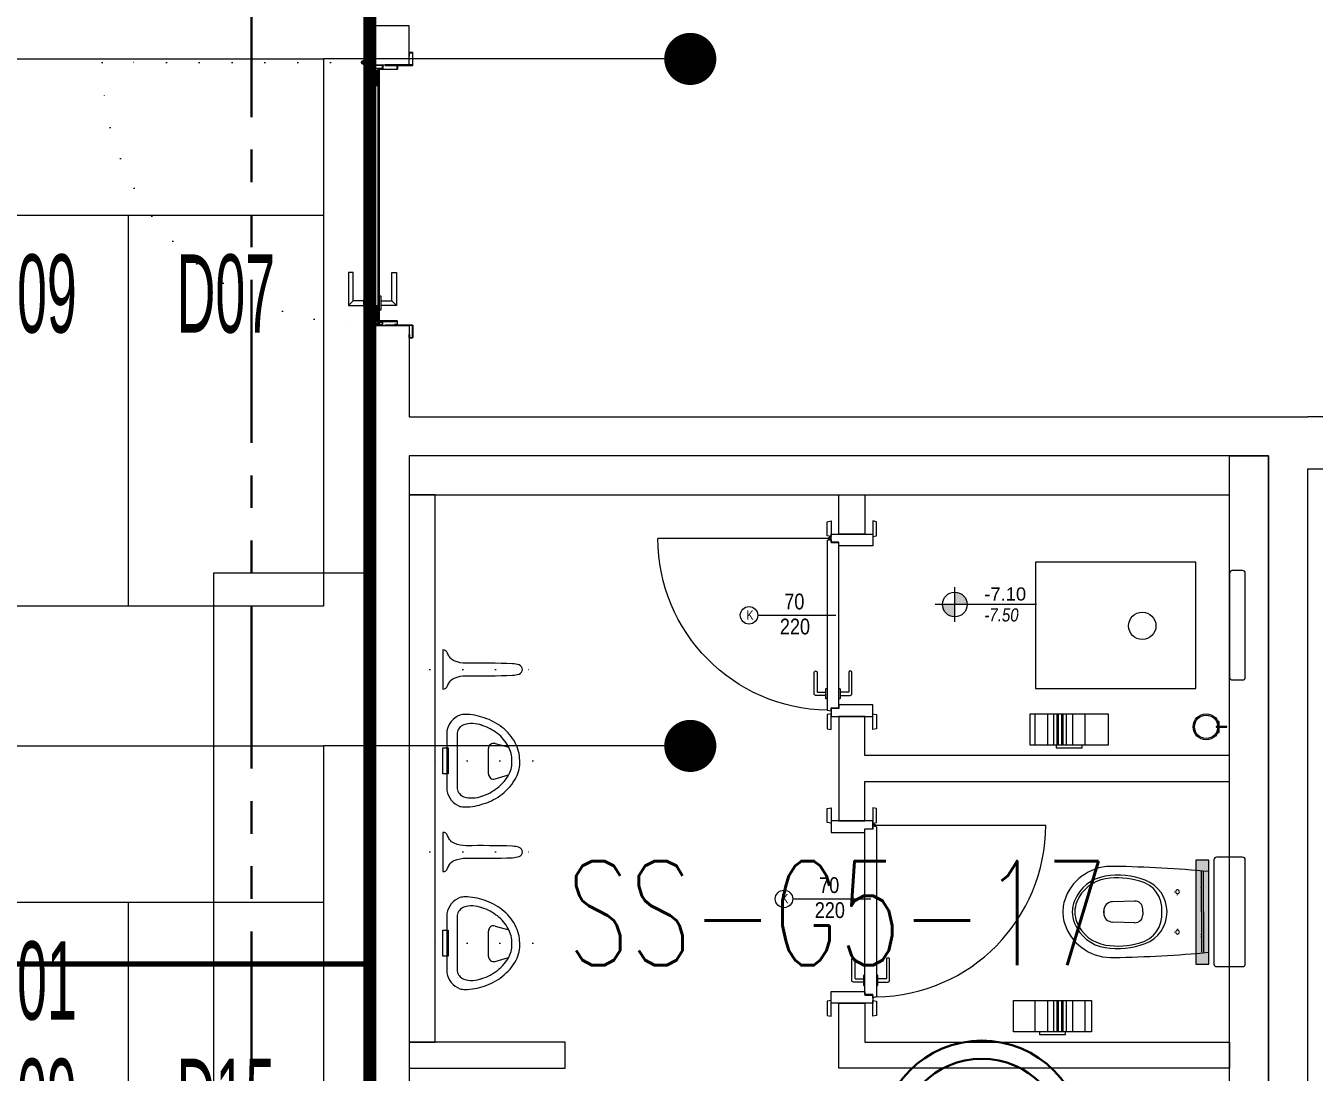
# Model space of a CAD drawing. Header units: metres. Extents: x -13545 to 152404, y -11890 to 28436.
# Drawn here: x 59527.9 to 60022.5, y 2798.5 to 3200 of the extents above; entities that cross this region are included whole.
import ezdxf
from ezdxf.enums import TextEntityAlignment as Align

# ---------------------------------------------------------------- set-up
doc = ezdxf.new("R2010")
doc.units = ezdxf.units.M
doc.header["$LTSCALE"] = 100
doc.header["$MEASUREMENT"] = 0
for name, pattern in [('DOT2', [0.125, 0, -0.125]), ('HIDDEN', [0.375, 0.25, -0.125]), ('PHANTOM2', [1.25, 0.625, -0.125, 0.125, -0.125, 0.125, -0.125])]:
    doc.linetypes.add(name, pattern=pattern)
doc.layers.get('0').update_dxf_attribs({"color": 9, "lineweight": 9})
for name, color, linetype, lineweight in [('00', 9, 'Continuous', 9), ('05', 9, 'Continuous', 9), ('05V', 9, 'Continuous', 9), ('06B', 9, 'Continuous', 9), ('06D', 9, 'Continuous', 9), ('10', 9, 'Continuous', 9), ('20', 9, 'DOT2', 9), ('21', 9, 'Continuous', 9), ('21_mahal200', 9, 'Continuous', 9), ('E-3W ACİL ANONS İÇİN HOPARLÖR (GÖMME) (YANGINA DAYANIKLI)', 7, 'Continuous', 30), ('E-KABLO', 7, 'Continuous', 30), ('E-YAZI', 7, 'Continuous', 30), ('Kapı', 204, 'Continuous', 9), ('KARA SIVA', 4, 'Continuous', 9), ('PLASTİK BOYA', 30, 'Continuous', 9), ('TEFRİŞ', 9, 'Continuous', 9)]:
    doc.layers.add(name, color=color, linetype=linetype, lineweight=lineweight)
doc.styles.add('Arial', font='arial.ttf', dxfattribs={"height": 2.5})
doc.styles.add('ILGAZ', font='txttw.shx')
doc.styles.add('MuuM_TEXT-ITALIC', font='ARIALNI.TTF')
doc.styles.add('MuuM_TEXT-STANDART', font='ARIALN.TTF')
doc.dimstyles.new('MuuM_DIM200', dxfattribs={"dimscale": 20, "dimtxt": 2, "dimasz": 1, "dimexe": 1, "dimexo": 1, "dimgap": 1, "dimtad": 1, "dimdec": 1, "dimrnd": 0.5, "dimdsep": 46, "dimtxsty": 'MuuM_TEXT-STANDART', "dimblk": 'ARCHTICK', "dimcen": 0, "dimdle": 0.15, "dimclrd": 256, "dimclre": 256, "dimclrt": 256, "dimadec": 0, "dimazin": 0, "dimtfac": 5, "dimtdec": 1, "dimtix": 1, "dimtmove": 2, "dimatfit": 3, "dimldrblk": 'DOT', "dimfxl": 3, "dimfxlon": 1, "dimtolj": 1, "dimlwd": -1, "dimlwe": -1, "dimarcsym": 0})

# ---------------------------------------------------------------- blocks, each defined once
blk = doc.blocks.new('100_3W ACİL ANONS İÇİN HOPARLÖR (GÖMME) (YANGINA DAYANIKLI)')
at = {"layer": 'E-3W ACİL ANONS İÇİN HOPARLÖR (GÖMME) (YANGINA DAYANIKLI)', "color": 4}
for p, q in [((-0.632, 0.474), (1.58, 1.106)), ((1.58, -1.106), (1.58, 1.106)), ((-1.58, -0.79), (-1.58, 0.79)), ((-1.58, 0.79), (-0.632, 0.79)), ((-0.632, 0.79), (-0.632, -0.79)), ((-0.632, -0.474), (1.58, -1.106)), ((-0.632, -0.79), (-1.58, -0.79))]:
    blk.add_line(p, q, dxfattribs=at)
at = {"layer": 'E-3W ACİL ANONS İÇİN HOPARLÖR (GÖMME) (YANGINA DAYANIKLI)', "color": 3}
for radius in [2.796, 2.296]:
    blk.add_circle((0, 0), radius, dxfattribs=at)
at = {"layer": 'E-3W ACİL ANONS İÇİN HOPARLÖR (GÖMME) (YANGINA DAYANIKLI)', "color": 4}
blk.add_solid([(-1.58, 0.79), (-0.632, 0.79), (-1.58, -0.79), (-0.632, -0.79)], dxfattribs=at)
blk = doc.blocks.new('p-işyeri')
at = {"color": 0, "const_width": 2}
blk.add_lwpolyline([(200, 0), (200, 700), (-200, 700), (-200, 0)], close=True, dxfattribs=at)
blk = doc.blocks.new('gr-p-barel kilitli kapı kolu')
at = {"flags": 128}
for points in [[(-0.9, 0.8), (-0.9, 4.9), (-11.7, 4.9), (-11.7, 6.7), (0.9, 6.7), (0.9, 0.8)], [(-0.8, 5), (0.8, 6.6)]]:
    blk.add_lwpolyline(points, dxfattribs=at)
blk.add_lwpolyline([(-2.75, 0), (-2.75, 0.7), (2.75, 0.7), (2.75, 0)])
blk.add_lwpolyline([(-1.3, 0.7), (1.3, 0.7), (1.3, 0.8), (-1.3, 0.8)], close=True)
blk = doc.blocks.new('prf-scr2')
at = {"linetype": 'DOT2', "ltscale": 10}
blk.add_line((0, 0.19), (0, -1.06), dxfattribs=at)
for p, q in [((0.09, -0.24), (-0.09, -0.2)), ((-0.09, -0.24), (0.09, -0.28)), ((0.09, -0.32), (-0.09, -0.28)), ((-0.09, -0.32), (0.09, -0.36)), ((0.09, -0.4), (-0.09, -0.36)), ((-0.09, -0.4), (0.09, -0.44)), ((0.09, -0.48), (-0.09, -0.44)), ((-0.09, -0.48), (0.09, -0.52)), ((0.09, -0.56), (-0.09, -0.52)), ((-0.09, -0.56), (0.09, -0.6)), ((0.09, -0.64), (-0.09, -0.6)), ((-0.09, -0.64), (0.09, -0.68)), ((0.09, -0.72), (-0.09, -0.68)), ((-0.09, -0.72), (0.09, -0.76)), ((0.06, -0.84), (-0.08, -0.76)), ((-0.07, -0.8), (0.06, -0.84)), ((0.09, -0.17), (0, -0.15)), ((0, -0.18), (0.09, -0.2))]:
    blk.add_line(p, q)
blk.add_lwpolyline([(0.23, 0), (-0.23, 0), (-0.23, -0.01), (-0.12, -0.14), (0.12, -0.14), (0.23, -0.01), (0.23, 0)], close=True)
for points in [[(0.23, -0.01), (-0.23, -0.01)], [(-0.09, -0.14), (-0.09, -0.2), (-0.12, -0.22), (-0.12, -0.23), (-0.09, -0.24), (-0.09, -0.28), (-0.12, -0.3), (-0.12, -0.31), (-0.09, -0.32), (-0.09, -0.36), (-0.12, -0.38), (-0.12, -0.39), (-0.09, -0.4), (-0.09, -0.44), (-0.12, -0.46), (-0.12, -0.46), (-0.09, -0.48), (-0.09, -0.52), (-0.12, -0.54), (-0.12, -0.54), (-0.09, -0.56), (-0.09, -0.6), (-0.12, -0.62), (-0.12, -0.62), (-0.09, -0.64), (-0.09, -0.68), (-0.12, -0.69), (-0.12, -0.7), (-0.09, -0.72), (-0.09, -0.73), (-0.08, -0.76), (-0.1, -0.77), (-0.1, -0.78), (-0.07, -0.8), (-0.01, -0.94), (0, -0.95), (0.01, -0.94), (0.08, -0.76), (0.09, -0.76), (0.12, -0.74), (0.12, -0.73), (0.09, -0.72), (0.09, -0.68), (0.12, -0.66), (0.12, -0.66), (0.09, -0.64), (0.09, -0.6), (0.12, -0.58), (0.12, -0.58), (0.09, -0.56), (0.09, -0.52), (0.12, -0.5), (0.12, -0.5), (0.09, -0.48), (0.09, -0.44), (0.12, -0.43), (0.12, -0.42), (0.09, -0.4), (0.09, -0.36), (0.12, -0.35), (0.12, -0.34), (0.09, -0.32), (0.09, -0.28), (0.12, -0.27), (0.12, -0.26), (0.09, -0.24), (0.09, -0.2), (0.12, -0.19), (0.12, -0.18), (0.09, -0.17), (0.09, -0.14)]]:
    blk.add_lwpolyline(points)
blk = doc.blocks.new('K-SAC-01')
at = {"layer": '10'}
for points in [[(-4.6, 16.2, -0.414214), (-4.5, 16.3), (-0.1, 16.3, -0.414214), (0, 16.2), (0, 5.9), (0.2, 5.9), (0.2, 16.2, 0.414214), (-0.1, 16.5), (-4.5, 16.5, 0.414214), (-4.8, 16.2), (-4.8, 15.3, 0.414214), (-4.5, 15), (-3.4, 15), (-3.4, 15.2), (-4.5, 15.2, -0.414214), (-4.6, 15.3)], [(104.6, 16.2, 0.414214), (104.5, 16.3), (100.1, 16.3, 0.414214), (100, 16.2), (100, 5.9), (99.8, 5.9), (99.8, 16.2, -0.414214), (100.1, 16.5), (104.5, 16.5, -0.414214), (104.8, 16.2), (104.8, 15.3, -0.414214), (104.5, 15), (103.4, 15), (103.4, 15.2), (104.5, 15.2, 0.414214), (104.6, 15.3)], [(0.2, 10.3, -0.414214), (0.5, 10.6), (1.5, 10.6, -0.414214), (1.8, 10.3), (1.8, 3.9, -0.414214), (1.5, 3.6, -0.414214), (1.2, 3.9), (1.2, 4.8), (0.2, 4.8), (0.2, -1.2, -0.414214), (-0.1, -1.5), (-4.5, -1.5, -0.414214), (-4.8, -1.2), (-4.8, -0.3, -0.414214), (-4.5, 0), (-3.4, 0), (-3.4, -0.2), (-4.5, -0.2, 0.414214), (-4.6, -0.3), (-4.6, -1.2, 0.414214), (-4.5, -1.3), (-0.1, -1.3, 0.414214), (0, -1.2), (0, 5), (1.4, 5), (1.4, 3.9, 0.414214), (1.5, 3.8, 0.414214), (1.6, 3.9), (1.6, 10.3, 0.414214), (1.5, 10.4), (0.5, 10.4, 0.414214), (0.4, 10.3), (0.4, 9.4), (0.2, 9.4)], [(99.8, 10.3, 0.414214), (99.5, 10.6), (98.5, 10.6, 0.414214), (98.2, 10.3), (98.2, 3.9, 0.414214), (98.5, 3.6, 0.414214), (98.8, 3.9), (98.8, 4.8), (99.8, 4.8), (99.8, -1.2, 0.414214), (100.1, -1.5), (104.5, -1.5, 0.414214), (104.8, -1.2), (104.8, -0.3, 0.414214), (104.5, 0), (103.4, 0), (103.4, -0.2), (104.5, -0.2, -0.414214), (104.6, -0.3), (104.6, -1.2, -0.414214), (104.5, -1.3), (100.1, -1.3, -0.414214), (100, -1.2), (100, 5), (98.6, 5), (98.6, 3.9, -0.414214), (98.5, 3.8, -0.414214), (98.4, 3.9), (98.4, 10.3, -0.414214), (98.5, 10.4), (99.5, 10.4, -0.414214), (99.6, 10.3), (99.6, 9.4), (99.8, 9.4)], [(-0.38, -2.01), (1, -1.37), (1, 1.5), (1.2, 1.5), (1.2, -1.5), (-0.27, -2.18, -14.796002)]]:
    blk.add_lwpolyline(points, format="xyb", close=True, dxfattribs=at)
for points in [[(98.8, 0.15), (98.8, 2.15), (99.1, 2.15), (99.1, 3.19), (1.5, 3.19), (1.5, 2.15), (1.8, 2.15), (1.8, 0.15), (1.5, 0.15), (1.5, 1.85), (1.2, 1.85), (1.2, 3.49), (99.4, 3.49), (99.4, 1.85), (99.1, 1.85), (99.1, 0.15)], [(98.8, 2.15), (98.8, 0.15), (99.4, 0.15), (99.4, -1.5), (1.2, -1.5), (1.2, 0.15), (1.8, 0.15), (1.8, 2.15), (2.1, 2.15), (2.1, -0.15), (1.5, -0.15), (1.5, -1.2), (99.1, -1.2), (99.1, -0.15), (98.5, -0.15), (98.5, 2.15), (98.8, 2.15)]]:
    blk.add_lwpolyline(points, dxfattribs=at)
for points in [[(2.1, 3), (8.1, 3), (8.1, -1), (2.1, -1)], [(2.4, 2.7), (7.8, 2.7), (7.8, -0.7), (2.4, -0.7)], [(98.5, 3), (92.5, 3), (92.5, -1), (98.5, -1)], [(98.2, 2.7), (92.8, 2.7), (92.8, -0.7), (98.2, -0.7)]]:
    blk.add_lwpolyline(points, close=True, dxfattribs=at)
blk.add_circle((-0.95, -2.5), 0.55, dxfattribs=at)
at = {"layer": '20', "linetype": 'HIDDEN'}
for points in [[(-0.2, -1.3), (-0.2, 0), (-1.7, 0), (-1.7, -1.3)], [(-0.4, -1.99), (-0.4, -0.2), (-1.5, -0.2), (-1.5, -1.99)]]:
    blk.add_lwpolyline(points, dxfattribs=at)
at = {"layer": '20'}
blk.add_lwpolyline([(-0.95, -2.5), (-0.95, -102.85)], dxfattribs=at)
blk.add_arc((-0.95, -2.5), 100.35, 270, 1.5131, dxfattribs=at)
at = {"layer": '06B'}
blk.add_blockref('gr-p-barel kilitli kapı kolu', (91.4, 3.51), dxfattribs=at)
at = {"layer": '06B', "xscale": -1, "rotation": 180}
blk.add_blockref('gr-p-barel kilitli kapı kolu', (91.4, -1.51), dxfattribs=at)
at = {"layer": '10', "xscale": -1, "rotation": 90}
blk.add_blockref('prf-scr2', (1.5, 1), dxfattribs=at)
at = {"layer": '10', "rotation": 270}
blk.add_blockref('prf-scr2', (99.1, 1.22), dxfattribs=at)
blk = doc.blocks.new('p-birim')
blk.add_lwpolyline([(0, 0), (1, 0), (1, 1), (0, 1)], close=True)
blk = doc.blocks.new('_ArchTick')
at = {"color": 0, "linetype": 'ByBlock', "const_width": 0.15}
blk.add_lwpolyline([(-0.5, -0.5), (0.5, 0.5)], dxfattribs=at)
blk = doc.blocks.new('_Dot')
at = {"color": 0, "linetype": 'ByBlock', "lineweight": -2}
blk.add_line((-0.5, 0), (-1, 0), dxfattribs=at)
at = {"color": 0, "linetype": 'ByBlock', "const_width": 0.5}
blk.add_lwpolyline([(-0.25, 0, 1), (0.25, 0, 1)], format="xyb", close=True, dxfattribs=at)
blk = doc.blocks.new('0_roomno2')
blk.add_lwpolyline([(19.375, -10.5), (0, -10.5), (0, 0), (19.375, 0)], close=True)
for points in [[(0, -3), (19.375, -3)], [(8.125, -3), (8.125, -10.5)], [(11.875, -3), (11.875, -10.5)], [(15.625, -3), (15.625, -10.5)], [(0, -6.75), (8.125, -6.75)]]:
    blk.add_lwpolyline(points)
at = {"style": 'MuuM_TEXT-STANDART', "width": 0.6}
blk.add_text('H:', height=1.5, dxfattribs=at).set_placement((0.35, -8.608), align=Align.MIDDLE_LEFT)
at = {"style": 'Arial'}
blk.add_attdef('ODANO', (0, 1.17), '', height=2, dxfattribs=at)
blk.add_attdef('MEKANADI', text='', height=2, dxfattribs=at).set_placement((0.35, -3), align=Align.BOTTOM_LEFT)
at = {"style": 'MuuM_TEXT-STANDART', "width": 0.6}
for tag, p in [('YER01', (10, -4.5)), ('TAVAN01', (13.75, -4.5)), ('DUVAR01', (17.5, -4.5)), ('YER02', (10, -6.75)), ('TAVAN02', (13.75, -6.75)), ('DUVAR02', (17.5, -6.75)), ('YER03', (10, -9)), ('TAVAN03', (13.75, -9)), ('DUVAR03', (17.5, -9))]:
    blk.add_attdef(tag, text='', height=1.5, dxfattribs=at).set_placement(p, align=Align.MIDDLE_CENTER)
for tag, p in [('M2', (0.35, -4.875)), ('TEMIZTAVANYUKSEKLIGI', (1.8, -8.608))]:
    blk.add_attdef(tag, text='', height=1.5, dxfattribs=at).set_placement(p, align=Align.MIDDLE_LEFT)
blk = doc.blocks.new('p-klozet üstü kağıt dispenser')
blk.add_hatch(color=255).paths.add_polyline_path([(0, 5.56), (0, 45.41), (-5, 45.41), (-5, 5.56)])
blk.add_lwpolyline([(0, 5.56), (0, 45.41), (-5, 45.41), (-5, 5.56)], close=True)
blk = doc.blocks.new('san-klo-06-p')
for p, q in [((0, -2), (-15.5, -2)), ((0, -2.8), (-15.5, -2.8)), ((0, -2), (15.5, -2)), ((0, -2.8), (15.5, -2.8)), ((-4.16, -28.43), (-3.91, -36.92)), ((0, -25.35), (-1.16, -25.35)), ((0, -25.35), (1.16, -25.35)), ((4.16, -28.43), (3.91, -36.92)), ((0, -40.31), (-0.41, -40.31)), ((-0.41, -40.31), (0, -40.31)), ((0.41, -40.31), (0, -40.31)), ((0, -40.31), (0.41, -40.31))]:
    blk.add_line(p, q)
at = {"linetype": 'DOT2'}
for p, q in [((-6.49, -12), (-8.95, -12)), ((-7.75, -10.91), (-7.75, -12)), ((-7.75, -13.09), (-7.75, -12)), ((6.49, -12), (8.95, -12)), ((7.75, -10.91), (7.75, -12)), ((7.75, -13.09), (7.75, -12))]:
    blk.add_line(p, q, dxfattribs=at)
for points in [[(-20, 2.02), (20, 2.02, 0.414214), (21, 3.02), (21, 13.02, 0.414214), (20, 14.02), (-20, 14.02, 0.414214), (-21, 13.02), (-21, 3.02, 0.414214)], [(-15.5, 0, 0.018163), (-17.47, -36.26, 0.320529), (-5.63, -54.91, 0.096396), (0, -56, 0.096396), (5.62, -54.91, 0.320529), (17.47, -36.26, 0.018163), (15.5, 0)]]:
    blk.add_lwpolyline(points, format="xyb", close=True)
for points in [[(-9.5, 2.02), (-9.5, -2.98), (-8.5, -2.98), (-8.5, 2.02)], [(8.5, 2.02), (8.5, -2.98), (9.5, -2.98), (9.5, 2.02)]]:
    blk.add_lwpolyline(points, dxfattribs=at)
blk.add_lwpolyline([(-5, 0), (-5, 2), (5, 2), (5, 0)], close=True, dxfattribs=at)
for centre, radius, start, end in [((-7.75, -12), 0.75, 0, 180), ((-7.75, -12), 0.75, 180, 0), ((7.75, -12), 0.75, 0, 180), ((7.75, -12), 0.75, 180, 0), ((0, -29), 13, 90, 159.4201), ((-1.09, -28.95), 11, 84.3176, 166.8067), ((0, -29), 13, 20.5799, 90), ((1.09, -28.95), 11, 13.1933, 95.6824), ((15.92, -34.98), 30, 159.4201, 189.1281), ((-15.92, -34.98), 30, 350.8719, 20.5799), ((15.92, -34.98), 29, 162.8727, 189.1281), ((-1.16, -28.35), 3, 90, 181.707), ((1.16, -28.35), 3, 358.293, 90), ((-15.92, -34.98), 29, 350.8719, 17.1273), ((-0.41, -36.81), 3.5, 181.707, 270), ((0.41, -36.81), 3.5, 270, 358.293), ((1.5, -37.29), 15.4, 189.1281, 247.9757), ((1.5, -37.29), 14.4, 189.1281, 247.9757), ((-1.5, -37.29), 14.4, 292.0243, 350.8719), ((-1.5, -37.29), 15.4, 292.0243, 350.8719), ((0, -41), 11.4, 247.9757, 270), ((0, -41), 10.4, 247.9757, 270), ((0, -41), 10.4, 270, 292.0243), ((0, -41), 11.4, 270, 292.0243)]:
    blk.add_arc(centre, radius, start, end)
at = {"layer": '05', "rotation": 270}
blk.add_blockref('p-klozet üstü kağıt dispenser', (-25.41, -5.01), dxfattribs=at)
blk = doc.blocks.new('p-t.kağıtlığı')
at = {"layer": 'TEFRİŞ'}
h = blk.add_hatch(dxfattribs=at)
h.set_pattern_fill('CYL', color=256, scale=30, angle=-90, style=0)
h.set_pattern_definition([(270, (-14.4, 13), (30, 7e-15), []), (270, (-13.8, 13), (30, 7e-15), []), (270, (-12.6, 13), (30, 7e-15), []), (270, (-10.2, 13), (30, 7e-15), []), (270, (-5.4, 13), (30, 7e-15), []), (270, (5.4, 13), (30, 7e-15), []), (270, (10.2, 13), (30, 7e-15), []), (270, (12.6, 13), (30, 7e-15), []), (270, (13.8, 13), (30, 7e-15), []), (270, (14.4, 13), (30, 7e-15), [])])
h.paths.add_polyline_path([(-15, 1), (15, 1), (15, 13), (-15, 13)])
for points in [[(-15, 1), (15, 1), (15, 13), (-15, 13)], [(5, 1), (5, 0), (-5, 0), (-5, 1)]]:
    blk.add_lwpolyline(points, close=True, dxfattribs=at)
blk = doc.blocks.new('San-p-uripart')
at = {"linetype": 'DOT2'}
for p, q in [((0, 5), (0, -40.5)), ((-5.77, -2.73), (-5.77, 3.35)), ((5.77, -2.73), (5.77, 3.35))]:
    blk.add_line(p, q, dxfattribs=at)
blk.add_lwpolyline([(0, 0), (-7.5, 0, 0.335863), (-6.29, -1.8, -0.061447), (-4.83, -2.51, -0.147975), (-3.31, -4.31, -0.105673), (-2.38, -8.95, 0.01101), (-2.23, -26.78, 0.044983), (-1.74, -29.26, 0.284409), (0, -30.59, 0.284409), (1.74, -29.26, 0.044983), (2.23, -26.78, 0.01101), (2.38, -8.95, -0.105673), (3.31, -4.31, -0.147975), (4.83, -2.51, -0.061447), (6.29, -1.8, 0.335863), (7.5, 0)], format="xyb", close=True)
blk = doc.blocks.new('v-k-pisuar01-p-s')
at = {"linetype": 'DOT2'}
blk.add_line((0, -33), (0, 5), dxfattribs=at)
for p, q in [((-6.98, -18.56), (-5.47, -23.73)), ((-5.07, -16), (4.66, -16)), ((6.59, -18.52), (5.19, -23.78))]:
    blk.add_line(p, q)
for points in [[(11.42, 0), (-11.42, 0, 0.252384), (-17.51, -5, 0.055826), (-17.74, -7, 0.088182), (-16.42, -14.39, 0.087476), (-12.79, -21.28, 0.105521), (-6.48, -26.6, 0.141396), (0.13, -28, 0.121036), (6.87, -26.29, 0.105521), (12.81, -21.28, 0.087476), (16.45, -14.39, 0.088182), (17.76, -7, 0.066704), (17.51, -5, 0.252384), (11.42, 0)], [(13.57, -13.47, 0.172375), (13.81, -6.52, 0.252384), (10.66, -3.93), (-10.66, -3.93, 0.252384), (-13.81, -6.52, 0.172375), (-13.57, -13.47, 0.087476), (-10.42, -19.44, 0.105521), (-5.06, -23.95, 0.144004), (0.01, -25, 0.123151), (5.45, -23.64, 0.105521), (10.44, -19.44, 0.087476), (13.59, -13.47)]]:
    blk.add_lwpolyline(points, format="xyb")
blk.add_lwpolyline([(-5, -0.5), (-5, 1.5), (5, 1.5), (5, -0.5)], close=True)
for centre, radius, start, end in [((1.16, -7.48), 15.9, 200.6506, 202.1301), ((-1.14, -7.48), 15.9, 337.8699, 339.3494), ((-5.07, -18), 2, 90, 196.3895), ((4.66, -18), 2, 345.0686, 90)]:
    blk.add_arc(centre, radius, start, end)
blk = doc.blocks.new('dsfsdfsdfsdfsdfsdf')
at = {"layer": 'Kapı'}
for p, q in [((23771.45, -2062.35), (23755.45, -2062.35)), ((23771.45, -2065.62, 0.66), (23768.45, -2065.62, 0.66)), ((23768.45, -2129.02, 0.66), (23768.45, -2066.82, 0.66)), ((23772.95, -2064.72, 0.66), (23771.45, -2064.42, 0.66)), ((23771.45, -2064.42, 0.66), (23771.45, -2065.62, 0.66)), ((23771.95, -2064.01, 0.66), (23837.87, -2064.01, 0.66)), ((23772.95, -2064.72, 0.66), (23772.95, -2129.92, 0.66)), ((23771.45, -2129.02, 0.66), (23768.45, -2129.02, 0.66)), ((23771.45, -2130.22, 0.66), (23771.45, -2129.02, 0.66)), ((23772.95, -2129.92, 0.66), (23771.45, -2130.22, 0.66)), ((23771.45, -2132.35), (23755.45, -2132.35))]:
    blk.add_line(p, q, dxfattribs=at)
at = {"layer": 'Kapı', "elevation": 0.66}
for points in [[(23753.95, -2057.62), (23755.45, -2057.32), (23755.45, -2063.32), (23753.95, -2063.02), (23753.95, -2057.62)], [(23772.95, -2057.62), (23771.45, -2057.32), (23771.45, -2063.32), (23772.95, -2063.02), (23772.95, -2057.62)], [(23753.95, -2137.02), (23755.45, -2137.32), (23755.45, -2131.32), (23753.95, -2131.62), (23753.95, -2137.02)], [(23772.95, -2137.02), (23771.45, -2137.32), (23771.45, -2131.32), (23772.95, -2131.62), (23772.95, -2137.02)]]:
    blk.add_lwpolyline(points, dxfattribs=at)
for points in [[(23771.45, -2062.32), (23755.45, -2062.32), (23755.45, -2066.82), (23768.45, -2066.82), (23768.45, -2065.42), (23771.45, -2065.42)], [(23771.45, -2132.32), (23755.45, -2132.32), (23755.45, -2127.82), (23768.45, -2127.82), (23768.45, -2129.22), (23771.45, -2129.22)]]:
    blk.add_lwpolyline(points, close=True, dxfattribs=at)
for points in [[(23767.95, -2124.22), (23764.05, -2124.22, -0.414214), (23763.45, -2123.62), (23763.45, -2115.47, -1), (23764.65, -2115.47), (23764.65, -2122.77, 0.414214), (23764.9, -2123.02), (23767.95, -2123.02)], [(23773.45, -2124.22), (23777.35, -2124.22, 0.414214), (23777.95, -2123.62), (23777.95, -2115.47, 1), (23776.75, -2115.47), (23776.75, -2122.77, -0.414214), (23776.5, -2123.02), (23773.45, -2123.02)], [(23768.45, -2121.62), (23768.2, -2121.62, 0.414214), (23767.95, -2121.87), (23767.95, -2125.37, 0.414214), (23768.2, -2125.62), (23768.45, -2125.62)], [(23772.95, -2125.62), (23773.2, -2125.62, 0.414214), (23773.45, -2125.37), (23773.45, -2121.87, 0.414214), (23773.2, -2121.62), (23772.95, -2121.62)]]:
    blk.add_lwpolyline(points, format="xyb", dxfattribs=at)
at = {"layer": 'Kapı'}
blk.add_circle((23771.95, -2064.01, 0.66), 0.5, dxfattribs=at)
blk.add_arc((23771.95, -2064.01, 0.66), 65.92, 270.8676, 0, dxfattribs=at)
blk = doc.blocks.new('fgvdfgdffffffffffffffffffffffffffffffff')
at = {"layer": 'Kapı'}
blk.add_lwpolyline([(23435.64, -2228), (23465.62, -2228)], dxfattribs=at)
blk.add_circle((23432.28, -2228), 3.36, dxfattribs=at)
at = {"layer": 'Kapı', "attachment_point": 1, "style": 'MuuM_TEXT-STANDART'}
for s, insert, char_height, width in [('70', (23445.81, -2219.68), 6.048, 88.7957), ('K', (23431.25, -2226.1), 3.63, 53.2774), ('220', (23444.12, -2229.28), 6.048, 88.7957)]:
    blk.add_mtext(s, dxfattribs=dict(at, insert=insert, char_height=char_height, width=width))
blk = doc.blocks.new('0_elevationtarget-p-bk')
h = blk.add_hatch(color=250)
h.paths.add_polyline_path([(1.88, 0, 0.414214), (0, 1.88), (0, 0)])
h.paths.add_polyline_path([(0, 0), (-1.88, 0, 0.414214), (0, -1.88)])
blk.add_line((0, -2.62), (0, 2.62))
blk.add_lwpolyline([(12.45, 0), (-3, 0)])
blk.add_circle((0, 0), 1.88)
at = {"style": 'Arial'}
blk.add_attdef('BITMISKOT', text='', height=2, dxfattribs=at).set_placement((4.5, 0), align=Align.BOTTOM_LEFT)
at = {"style": 'MuuM_TEXT-ITALIC'}
blk.add_attdef('FINISHINGFLOORLEVEL', text='', height=2, dxfattribs=at).set_placement((4.5, -0.59), align=Align.TOP_LEFT)
blk = doc.blocks.new('RREERGERGBBBB')
at = {"layer": 'TEFRİŞ'}
blk.add_hatch(color=256, dxfattribs=at).paths.add_polyline_path([(-24564.21, -5806.63), (-24567.21, -5806.63), (-24567.21, -5804.63), (-24567.41, -5804.63), (-24567.41, -5806.63), (-24568.41, -5806.63), (-24568.41, -5806.83), (-24567.41, -5806.83), (-24567.41, -5808.83), (-24567.21, -5808.83), (-24567.21, -5806.83), (-24564.21, -5806.83)])
for points in [[(-24564.21, -5806.63), (-24567.21, -5806.63), (-24567.21, -5804.63), (-24567.41, -5804.63), (-24567.41, -5806.63), (-24568.41, -5806.63), (-24568.41, -5806.83), (-24567.41, -5806.83), (-24567.41, -5808.83), (-24567.21, -5808.83), (-24567.21, -5806.83), (-24564.21, -5806.83), (-24564.21, -5806.63)], [(-24567.21, -5806.71), (-24564.21, -5806.71)]]:
    blk.add_lwpolyline(points, dxfattribs=at)
for radius in [5, 4.5]:
    blk.add_circle((-24572.21, -5806.71), radius, dxfattribs=at)
blk = doc.blocks.new('TTTTTTTTTTTTTTTTTTTTTTTTTTTTTTTTTTTTTTTTTTT')
at = {"layer": 'TEFRİŞ'}
blk.add_lwpolyline([(45312.13, 986.76), (45352.13, 986.76, 0.414214), (45353.13, 987.76), (45353.13, 991.76, 0.414214), (45352.13, 992.76), (45312.13, 992.76, 0.414214), (45311.13, 991.76), (45311.13, 987.76, 0.414214)], format="xyb", close=True, dxfattribs=at)
blk = doc.blocks.new('tummmd')
at = {"layer": 'TEFRİŞ'}
blk.add_lwpolyline([(34554.68, 678.74), (34554.68, 630.24), (34616.18, 630.24), (34616.18, 678.74)], close=True, dxfattribs=at)
blk.add_circle((34595.68, 654.23), 5.25, dxfattribs=at)
blk = doc.blocks.new('vummok')
blk.add_blockref('tummmd', (15499.22, -1614.18))
at = {"rotation": 270}
blk.add_blockref('TTTTTTTTTTTTTTTTTTTTTTTTTTTTTTTTTTTTTTTTTTT', (49141.65, 44372.44), dxfattribs=at)
at = {"layer": 'KARA SIVA'}
blk.add_blockref('RREERGERGBBBB', (74691.62, 4808.04), dxfattribs=at)
blk = doc.blocks.new('1.bod.mimari1.elk')
at = {"layer": '00'}
for points in [[(3660, -5445), (3675, -5445), (3675, -5430)], [(3675, -5430), (3660, -5430), (3660, -5445)], [(3695.2, -6000), (3675, -6000), (3675, -6000), (3660, -6000), (3660, -5545), (3675, -5545), (3675, -5580), (4020, -5580)], [(4090, -5580), (4020, -5580)], [(4005, -5595), (3675, -5595), (3675, -5985), (3695.2, -5985)], [(3990, -5595), (3675, -5595), (3675, -5610), (3990, -5610), (3990, -5595)], [(3785.2, -5985), (4005, -5985), (4005, -5595)], [(4005, -5595), (4005, -5985), (3990, -5985), (3990, -5595), (4005, -5595)], [(3785.2, -6000), (4090, -6000), (4090, -6040.29), (4105, -6040.29), (4105, -5950), (4090, -5950), (4090, -5985), (4020, -5985), (4020, -5600), (4090, -5600)], [(3675, -5610), (3675, -5820), (3685, -5820), (3685, -5610), (3675, -5610)], [(3850, -5625), (3840, -5625), (3840, -5610), (3850, -5610), (3850, -5625)], [(3990, -5710), (3850, -5710), (3850, -5695), (3840, -5695), (3840, -5735), (3850, -5735), (3850, -5720), (3990, -5720), (3990, -5710)], [(3990, -5830), (3840, -5830), (3840, -5805), (3850, -5805), (3850, -5820), (3990, -5820), (3990, -5830)], [(3675, -5830), (3735, -5830), (3735, -5820), (3675, -5820)]]:
    blk.add_lwpolyline(points, dxfattribs=at)
at = {"layer": '20', "ltscale": 2, "const_width": 5}
blk.add_lwpolyline([(4440, -7830), (3660, -7830), (3660, -4550), (4440, -4550)], close=True, dxfattribs=at)
at = {"rotation": 270}
blk.add_blockref('K-SAC-01', (3660, -5445), dxfattribs=at)
at = {"layer": '05', "xscale": 60.00000000000003, "yscale": 150}
for p in [(3600, -5790), (3600, -5940)]:
    blk.add_blockref('p-birim', p, dxfattribs=at)
at = {"layer": '05', "xscale": -1}
for p in [(3928.44, -5707), (3922, -5817)]:
    blk.add_blockref('p-t.kağıtlığı', p, dxfattribs=at)
at = {"layer": '05V', "extrusion": (0, 0, -1), "xscale": -1, "zscale": -1, "rotation": 90}
blk.add_blockref('san-klo-06-p', (-3982, -5770), dxfattribs=at)
at = {"layer": '06D', "color": 89, "linetype": 'HIDDEN', "true_color": 0x2e4d23, "rotation": 90}
for p in [(3660, -5590), (3660, -5990)]:
    blk.add_blockref('p-işyeri', p, dxfattribs=at)
at = {"layer": '21', "xscale": 2.52, "yscale": 2.52, "zscale": 2.52}
blk.add_blockref('0_elevationtarget-p-bk', (3884.52, -5652.04), dxfattribs=at).add_auto_attribs({'BITMISKOT': '-7.10', 'FINISHINGFLOORLEVEL': '-7.50'})
at = {"layer": '21_mahal200'}
ref = blk.add_blockref('0_roomno2', (3254.7, -5442.72), dxfattribs=dict(at, xscale=20, yscale=20, zscale=20))
ref.add_attrib('ODANO', 'B1-51', (3254.7, -5434.08), dxfattribs={"layer": '0', "height": 40, "style": 'Arial'})
ref.add_attrib('MEKANADI', 'ELEK.O.', dxfattribs={"layer": '0', "height": 40, "style": 'Arial'}).set_placement((3261.7, -5502.72), align=Align.BOTTOM_LEFT)
ref.add_attrib('M2', '#### m2', dxfattribs={"layer": '0', "height": 30, "style": 'MuuM_TEXT-STANDART', "width": 0.6}).set_placement((3261.7, -5540.22), align=Align.MIDDLE_LEFT)
ref.add_attrib('TEMIZTAVANYUKSEKLIGI', '2.90 M', dxfattribs={"layer": '0', "height": 30, "style": 'MuuM_TEXT-STANDART', "width": 0.6}).set_placement((3290.7, -5614.88), align=Align.MIDDLE_LEFT)
ref.add_attrib('YER01', 'Y01', dxfattribs={"layer": '0', "height": 30, "style": 'MuuM_TEXT-STANDART', "width": 0.6}).set_placement((3454.7, -5532.72), align=Align.MIDDLE_CENTER)
ref.add_attrib('TAVAN01', 'T09', dxfattribs={"layer": '0', "height": 30, "style": 'MuuM_TEXT-STANDART', "width": 0.6}).set_placement((3529.7, -5532.72), align=Align.MIDDLE_CENTER)
ref.add_attrib('DUVAR01', 'D07', dxfattribs={"layer": '0', "height": 30, "style": 'MuuM_TEXT-STANDART', "width": 0.6}).set_placement((3604.7, -5532.72), align=Align.MIDDLE_CENTER)
ref = blk.add_blockref('0_roomno2', (3254.7, -5706.3), dxfattribs=dict(at, xscale=20, yscale=20, zscale=20))
ref.add_attrib('ODANO', 'B1-52', (3254.7, -5697.66), dxfattribs={"layer": '0', "height": 40, "style": 'Arial'})
ref.add_attrib('MEKANADI', 'WC', dxfattribs={"layer": '0', "height": 40, "style": 'Arial'}).set_placement((3261.7, -5766.3), align=Align.BOTTOM_LEFT)
ref.add_attrib('M2', '##### m2', dxfattribs={"layer": '0', "height": 30, "style": 'MuuM_TEXT-STANDART', "width": 0.6}).set_placement((3261.7, -5803.8), align=Align.MIDDLE_LEFT)
ref.add_attrib('TEMIZTAVANYUKSEKLIGI', '2.40 M', dxfattribs={"layer": '0', "height": 30, "style": 'MuuM_TEXT-STANDART', "width": 0.6}).set_placement((3290.7, -5878.46), align=Align.MIDDLE_LEFT)
ref.add_attrib('YER01', 'Y05', dxfattribs={"layer": '0', "height": 30, "style": 'MuuM_TEXT-STANDART', "width": 0.6}).set_placement((3454.7, -5796.3), align=Align.MIDDLE_CENTER)
ref.add_attrib('TAVAN01', 'T01', dxfattribs={"layer": '0', "height": 30, "style": 'MuuM_TEXT-STANDART', "width": 0.6}).set_placement((3529.7, -5796.3), align=Align.MIDDLE_CENTER)
ref.add_attrib('TAVAN02', 'T09', dxfattribs={"layer": '0', "height": 30, "style": 'MuuM_TEXT-STANDART', "width": 0.6}).set_placement((3529.7, -5841.3), align=Align.MIDDLE_CENTER)
ref.add_attrib('DUVAR02', 'D15', dxfattribs={"layer": '0', "height": 30, "style": 'MuuM_TEXT-STANDART', "width": 0.6}).set_placement((3604.7, -5841.3), align=Align.MIDDLE_CENTER)
at = {"layer": 'KARA SIVA', "xscale": -1}
blk.add_blockref('dsfsdfsdfsdfsdfsdf', (27608.45, -3562.68, -0.66), dxfattribs=at)
at = {"layer": 'KARA SIVA'}
for name, p in [('fgvdfgdffffffffffffffffffffffffffffffff', (-19626.74, -3428.19)), ('dsfsdfsdfsdfsdfsdf', (-19918.45, -3672.68, -0.66)), ('fgvdfgdffffffffffffffffffffffffffffffff', (-19613.35, -3537.01, -0.66))]:
    blk.add_blockref(name, p, dxfattribs=at)
at = {"layer": 'PLASTİK BOYA'}
blk.add_blockref('vummok', (-46138.4, -4700.31), dxfattribs=at)
at = {"layer": 'TEFRİŞ', "linetype": 'ByBlock', "rotation": 89.99999999999993}
for p in [(3688, -5676.99), (3688, -5746.99)]:
    blk.add_blockref('San-p-uripart', p, dxfattribs=at)
at = {"layer": 'TEFRİŞ', "rotation": 89.99999999999993}
for p in [(3689.5, -5711.99), (3689.5, -5782)]:
    blk.add_blockref('v-k-pisuar01-p-s', p, dxfattribs=at)
at = {"layer": '21_mahal200'}
for points in [[(3782.97, -5442.72), (3642.2, -5442.72)], [(3782.97, -5706.3), (3642.2, -5706.3)]]:
    blk.add_leader(points, dimstyle='MuuM_DIM200', override={"dimasz": 1, "dimfxl": 10}, dxfattribs=at)

msp = doc.modelspace()

# ---------------------------------------------------------------- linework, layer by layer
at = {"layer": 'E-KABLO', "color": 6, "linetype": 'PHANTOM2'}
msp.add_line((59614.48, 2665), (59614.48, 3625), dxfattribs=at)

# ---------------------------------------------------------------- block references
at = {"layer": '06D'}
msp.add_blockref('1.bod.mimari1.elk', (56000, 8630), dxfattribs=at)
at = {"layer": 'E-3W ACİL ANONS İÇİN HOPARLÖR (GÖMME) (YANGINA DAYANIKLI)', "xscale": 14, "yscale": 14, "zscale": 14}
msp.add_blockref('100_3W ACİL ANONS İÇİN HOPARLÖR (GÖMME) (YANGINA DAYANIKLI)', (59894.89, 2771.47), dxfattribs=at)

# ---------------------------------------------------------------- texts
at = {"layer": 'E-YAZI', "color": 3, "style": 'ILGAZ', "width": 0.7}
msp.add_text('SS-G5-17', height=40, dxfattribs=at).set_placement((59735.62, 2839.53))

doc.saveas('drawing.dxf')
